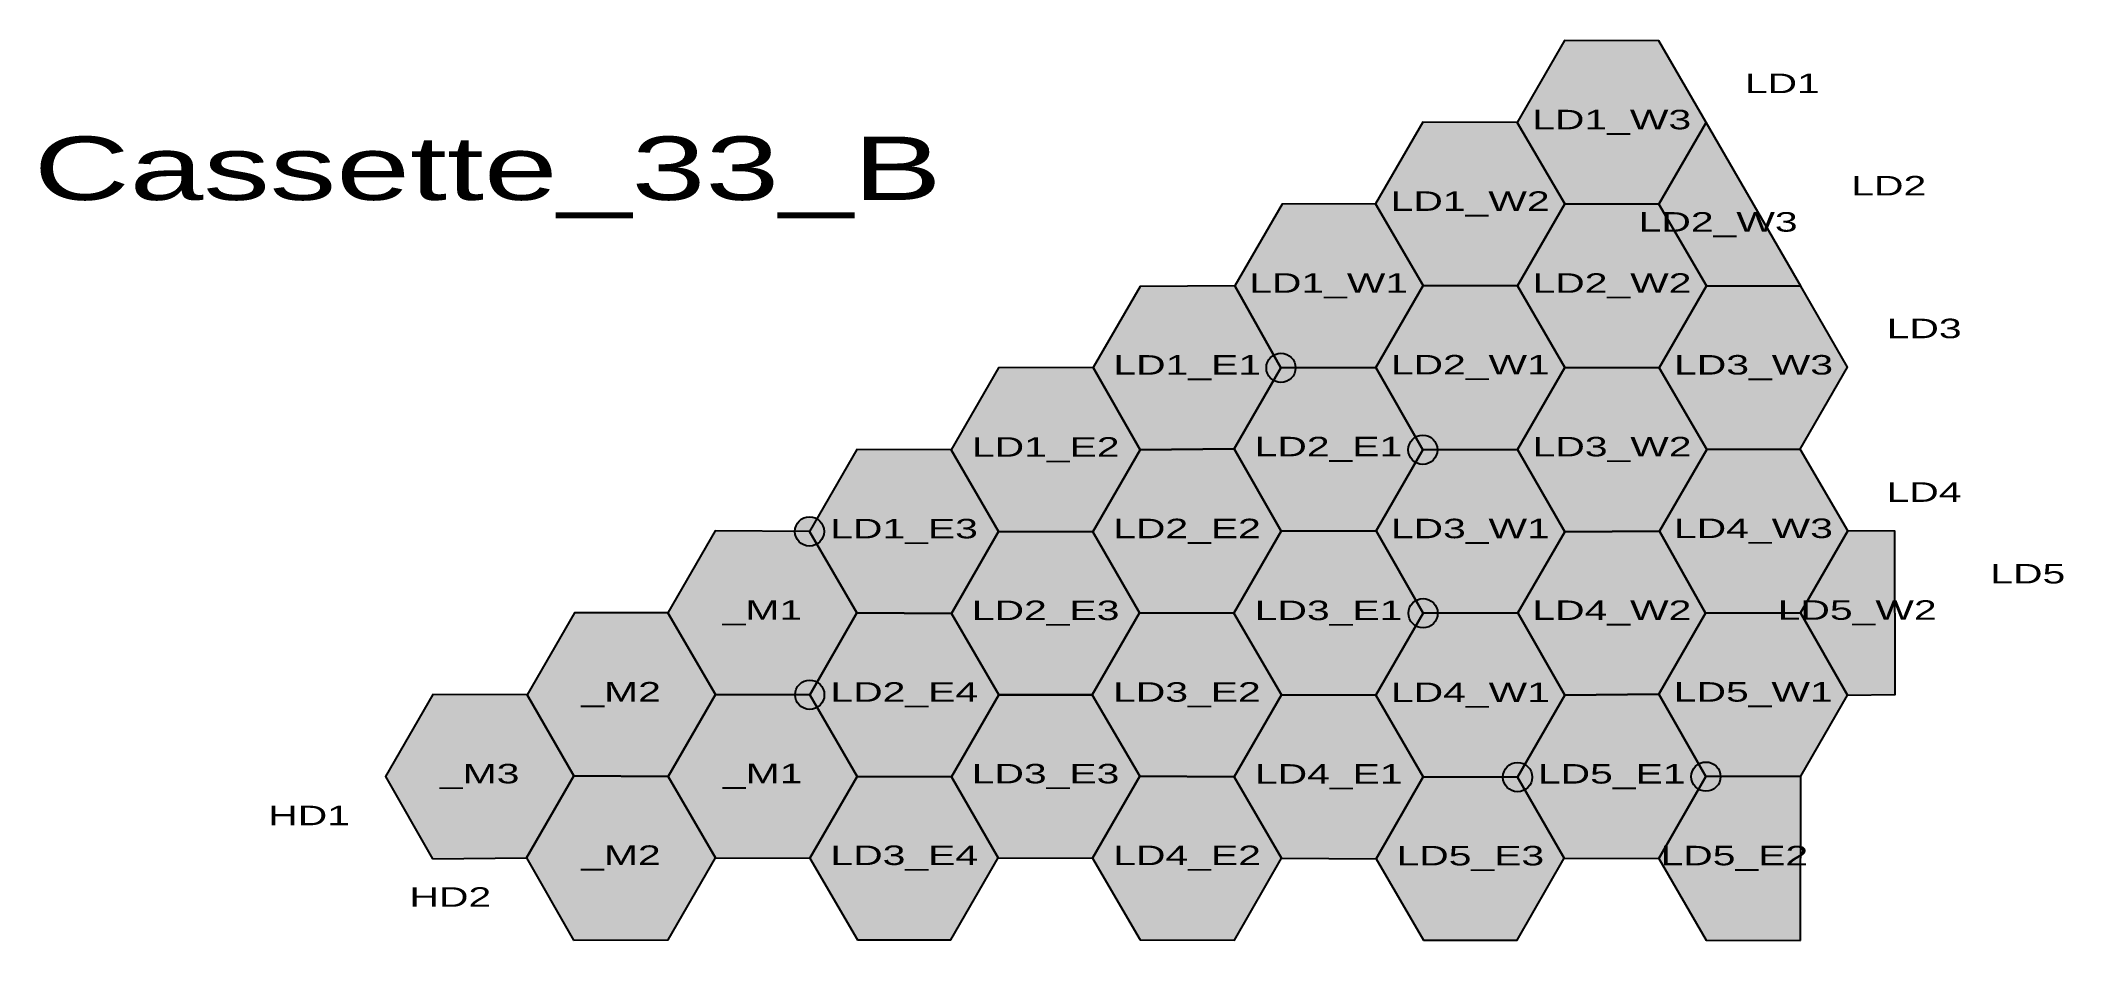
# Model space of a CAD drawing. Header units: metres. Extents: x -9 to 2066, y -82 to 840.
import ezdxf

# ---------------------------------------------------------------- set-up
doc = ezdxf.new("R2010")
doc.units = ezdxf.units.M
for name, color, linetype in [('ENGINES', 7, 'Continuous'), ('SHAPES', 7, 'Continuous'), ('TEXT', 7, 'Continuous')]:
    doc.layers.add(name, color=color, linetype=linetype)
doc.styles.add('BoldStyle', font='arial.ttf', dxfattribs={"width": 1.5})

msp = doc.modelspace()

# ---------------------------------------------------------------- hatches: boundary and pattern name
h = msp.add_hatch(color=122)
h.dxf.hatch_style = 1
h.paths.add_polyline_path([(1554.7, 672.8), (1651.4, 672.4), (1699.9, 756.4), (1651.2, 839.9), (1554.4, 840.4), (1505.9, 756.4)])
h = msp.add_hatch(color=122)
h.dxf.hatch_style = 1
h.paths.add_polyline_path([(1409.4, 589.2), (1506.2, 588.8), (1554.7, 672.8), (1505.9, 756.4), (1409.2, 756.8), (1360.7, 672.8)])
h = msp.add_hatch(color=82)
h.dxf.hatch_style = 1
h.paths.add_polyline_path([(1796.9, 588.4), (1699.9, 756.4), (1651.4, 672.4), (1700.2, 588.8)])
h = msp.add_hatch(color=122)
h.dxf.hatch_style = 1
h.paths.add_polyline_path([(1263.7, 504.8), (1360.9, 505.2), (1409.4, 589.2), (1360.7, 672.8), (1264.8, 672.7), (1216.3, 588.7)])
h = msp.add_hatch(color=82)
h.dxf.hatch_style = 1
h.paths.add_polyline_path([(1554.9, 505.2), (1651.7, 504.8), (1700.2, 588.8), (1651.4, 672.4), (1554.7, 672.8), (1506.2, 588.8)])
h = msp.add_hatch(color=122)
h.dxf.hatch_style = 1
h.paths.add_polyline_path([(1119.3, 420.7), (1215.7, 421.6), (1263.7, 504.8), (1216.3, 588.7), (1119.1, 588.3), (1071.1, 505.1)])
h = msp.add_hatch(color=82)
h.dxf.hatch_style = 1
h.paths.add_polyline_path([(1409.2, 420.8), (1506.4, 421.2), (1554.9, 505.2), (1506.2, 588.8), (1409.4, 589.2), (1360.9, 505.2)])
h = msp.add_hatch(color=222)
h.dxf.hatch_style = 1
h.paths.add_polyline_path([(1700.4, 421.2), (1796.3, 421.3), (1844.8, 505.3), (1796.9, 588.4), (1700.2, 588.8), (1651.7, 504.8)])
h = msp.add_hatch(color=244)
h.dxf.hatch_style = 1
edge = h.paths.add_edge_path()
edge.add_arc((1263.7, 504.8), 15, 0, 360)
h = msp.add_hatch(color=122)
h.dxf.hatch_style = 1
h.paths.add_polyline_path([(974.1, 337.1), (1070.8, 336.7), (1119.3, 420.7), (1071.1, 505.1), (973.8, 504.7), (925.3, 420.7)])
h = msp.add_hatch(color=82)
h.dxf.hatch_style = 1
h.paths.add_polyline_path([(1263.9, 337.2), (1361.2, 337.6), (1409.2, 420.8), (1360.9, 505.2), (1263.7, 504.8), (1215.7, 421.6)])
h = msp.add_hatch(color=222)
h.dxf.hatch_style = 1
h.paths.add_polyline_path([(1554.7, 336.8), (1651.9, 337.2), (1700.4, 421.2), (1651.7, 504.8), (1554.9, 505.2), (1506.4, 421.2)])
h = msp.add_hatch(color=244)
h.dxf.hatch_style = 1
edge = h.paths.add_edge_path()
edge.add_arc((1409.2, 420.8), 15, 0, 360)
h = msp.add_hatch(color=122)
h.dxf.hatch_style = 1
h.paths.add_polyline_path([(828.8, 253.6), (925.6, 253.1), (974.1, 337.1), (925.3, 420.7), (828.6, 421.1), (780.1, 337.1)])
h = msp.add_hatch(color=82)
h.dxf.hatch_style = 1
h.paths.add_polyline_path([(1118.7, 253.6), (1215.4, 253.2), (1263.9, 337.2), (1215.7, 421.6), (1119.3, 420.7), (1070.8, 336.7)])
h = msp.add_hatch(color=222)
h.dxf.hatch_style = 1
h.paths.add_polyline_path([(1409.4, 253.2), (1506.7, 253.6), (1554.7, 336.8), (1506.4, 421.2), (1409.2, 420.8), (1361.2, 337.6)])
h = msp.add_hatch(color=202)
h.dxf.hatch_style = 1
h.paths.add_polyline_path([(1699.3, 253.3), (1796.6, 253.7), (1845.1, 337.7), (1796.3, 421.3), (1700.4, 421.2), (1651.9, 337.2)])
h = msp.add_hatch(color=42)
h.dxf.hatch_style = 1
h.paths.add_polyline_path([(683.6, 170), (780.3, 169.6), (828.8, 253.6), (780.1, 337.1), (683.3, 337.6), (634.8, 253.6)])
h = msp.add_hatch(color=244)
h.dxf.hatch_style = 1
edge = h.paths.add_edge_path()
edge.add_arc((780.1, 337.1), 15, 0, 360)
h = msp.add_hatch(color=82)
h.dxf.hatch_style = 1
h.paths.add_polyline_path([(974.3, 169.6), (1070.2, 169.6), (1118.7, 253.6), (1070.8, 336.7), (974.1, 337.1), (925.6, 253.1)])
h = msp.add_hatch(color=222)
h.dxf.hatch_style = 1
h.paths.add_polyline_path([(1264.2, 169.6), (1360.9, 169.2), (1409.4, 253.2), (1361.2, 337.6), (1263.9, 337.2), (1215.4, 253.2)])
h = msp.add_hatch(color=202)
h.dxf.hatch_style = 1
h.paths.add_polyline_path([(1554.9, 169.2), (1651.3, 170.1), (1699.3, 253.3), (1651.9, 337.2), (1554.7, 336.8), (1506.7, 253.6)])
h = msp.add_hatch(color=152)
h.dxf.hatch_style = 1
h.paths.add_polyline_path([(1844.8, 169.3), (1893.7, 169.9), (1893.4, 337.5), (1845.1, 337.7), (1796.6, 253.7)])
h = msp.add_hatch(color=42)
h.dxf.hatch_style = 1
h.paths.add_polyline_path([(538.3, 86.4), (635.1, 86), (683.6, 170), (634.8, 253.6), (538.9, 253.5), (490.4, 169.5)])
h = msp.add_hatch(color=82)
h.dxf.hatch_style = 1
h.paths.add_polyline_path([(829.1, 86), (925.8, 85.6), (974.3, 169.6), (925.6, 253.1), (828.8, 253.6), (780.3, 169.6)])
h = msp.add_hatch(color=222)
h.dxf.hatch_style = 1
h.paths.add_polyline_path([(1118.9, 86.1), (1215.7, 85.6), (1264.2, 169.6), (1215.4, 253.2), (1118.7, 253.6), (1070.2, 169.6)])
h = msp.add_hatch(color=202)
h.dxf.hatch_style = 1
h.paths.add_polyline_path([(1409.7, 85.6), (1506.4, 85.2), (1554.9, 169.2), (1506.7, 253.6), (1409.4, 253.2), (1360.9, 169.2)])
h = msp.add_hatch(color=244)
h.dxf.hatch_style = 1
edge = h.paths.add_edge_path()
edge.add_arc((1409.4, 253.2), 15, 0, 360)
h = msp.add_hatch(color=152)
h.dxf.hatch_style = 1
h.paths.add_polyline_path([(1699.6, 85.7), (1796.8, 86.1), (1844.8, 169.3), (1796.6, 253.7), (1699.3, 253.3), (1651.3, 170.1)])
h = msp.add_hatch(color=42)
h.dxf.hatch_style = 1
h.paths.add_polyline_path([(393.4, 1.5), (489.8, 2.4), (538.3, 86.4), (490.4, 169.5), (393.7, 169.9), (345.2, 85.9)])
h = msp.add_hatch(color=32)
h.dxf.hatch_style = 1
h.paths.add_polyline_path([(683.8, 2.4), (780.6, 2), (829.1, 86), (780.3, 169.6), (683.6, 170), (635.1, 86)])
h = msp.add_hatch(color=244)
h.dxf.hatch_style = 1
edge = h.paths.add_edge_path()
edge.add_arc((780.3, 169.6), 15, 0, 360)
h = msp.add_hatch(color=222)
h.dxf.hatch_style = 1
h.paths.add_polyline_path([(973.7, 2.5), (1070.4, 2.1), (1118.9, 86.1), (1070.2, 169.6), (974.3, 169.6), (925.8, 85.6)])
h = msp.add_hatch(color=202)
h.dxf.hatch_style = 1
h.paths.add_polyline_path([(1264.4, 2.1), (1361.2, 1.6), (1409.7, 85.6), (1360.9, 169.2), (1264.2, 169.6), (1215.7, 85.6)])
h = msp.add_hatch(color=152)
h.dxf.hatch_style = 1
h.paths.add_polyline_path([(1554.3, 2.1), (1651.1, 1.7), (1699.6, 85.7), (1651.3, 170.1), (1554.9, 169.2), (1506.4, 85.2)])
h = msp.add_hatch(color=32)
h.dxf.hatch_style = 1
h.paths.add_polyline_path([(538.1, -82), (635.3, -81.6), (683.8, 2.4), (635.1, 86), (538.3, 86.4), (489.8, 2.4)])
h = msp.add_hatch(color=222)
h.dxf.hatch_style = 1
h.paths.add_polyline_path([(829.3, -81.6), (925.2, -81.5), (973.7, 2.5), (925.8, 85.6), (829.1, 86), (780.6, 2)])
h = msp.add_hatch(color=202)
h.dxf.hatch_style = 1
h.paths.add_polyline_path([(1119.2, -81.5), (1215.9, -81.9), (1264.4, 2.1), (1215.7, 85.6), (1118.9, 86.1), (1070.4, 2.1)])
h = msp.add_hatch(color=152)
h.dxf.hatch_style = 1
h.paths.add_polyline_path([(1409.9, -81.9), (1505.8, -81.9), (1554.3, 2.1), (1506.4, 85.2), (1409.7, 85.6), (1361.2, 1.6)])
h = msp.add_hatch(color=244)
h.dxf.hatch_style = 1
edge = h.paths.add_edge_path()
edge.add_arc((1506.4, 85.2), 15, 0, 360)
h = msp.add_hatch(color=152)
h.dxf.hatch_style = 1
h.paths.add_polyline_path([(1796.5, -82.3), (1796.8, 86.1), (1699.6, 85.7), (1651.1, 1.7), (1699.8, -81.9)])
h = msp.add_hatch(color=244)
h.dxf.hatch_style = 1
edge = h.paths.add_edge_path()
edge.add_arc((1699.6, 85.7), 15, 0, 360)

# ---------------------------------------------------------------- linework, layer by layer
at = {"layer": 'ENGINES', "color": 244}
for centre in [(1263.7, 504.8), (1409.2, 420.8), (780.1, 337.1), (1409.4, 253.2), (780.3, 169.6), (1506.4, 85.2), (1699.6, 85.7)]:
    msp.add_circle(centre, 15, dxfattribs=at)
at = {"layer": 'SHAPES', "color": 250}
for points in [[(1554.7, 672.8), (1651.4, 672.4), (1699.9, 756.4), (1651.2, 839.9), (1554.4, 840.4), (1505.9, 756.4)], [(1409.4, 589.2), (1506.2, 588.8), (1554.7, 672.8), (1505.9, 756.4), (1409.2, 756.8), (1360.7, 672.8)], [(1796.9, 588.4), (1699.9, 756.4), (1651.4, 672.4), (1700.2, 588.8)], [(1263.7, 504.8), (1360.9, 505.2), (1409.4, 589.2), (1360.7, 672.8), (1264.8, 672.7), (1216.3, 588.7)], [(1554.9, 505.2), (1651.7, 504.8), (1700.2, 588.8), (1651.4, 672.4), (1554.7, 672.8), (1506.2, 588.8)], [(1119.3, 420.7), (1215.7, 421.6), (1263.7, 504.8), (1216.3, 588.7), (1119.1, 588.3), (1071.1, 505.1)], [(1409.2, 420.8), (1506.4, 421.2), (1554.9, 505.2), (1506.2, 588.8), (1409.4, 589.2), (1360.9, 505.2)], [(1700.4, 421.2), (1796.3, 421.3), (1844.8, 505.3), (1796.9, 588.4), (1700.2, 588.8), (1651.7, 504.8)], [(974.1, 337.1), (1070.8, 336.7), (1119.3, 420.7), (1071.1, 505.1), (973.8, 504.7), (925.3, 420.7)], [(1263.9, 337.2), (1361.2, 337.6), (1409.2, 420.8), (1360.9, 505.2), (1263.7, 504.8), (1215.7, 421.6)], [(1554.7, 336.8), (1651.9, 337.2), (1700.4, 421.2), (1651.7, 504.8), (1554.9, 505.2), (1506.4, 421.2)], [(828.8, 253.6), (925.6, 253.1), (974.1, 337.1), (925.3, 420.7), (828.6, 421.1), (780.1, 337.1)], [(1118.7, 253.6), (1215.4, 253.2), (1263.9, 337.2), (1215.7, 421.6), (1119.3, 420.7), (1070.8, 336.7)], [(1409.4, 253.2), (1506.7, 253.6), (1554.7, 336.8), (1506.4, 421.2), (1409.2, 420.8), (1361.2, 337.6)], [(1699.3, 253.3), (1796.6, 253.7), (1845.1, 337.7), (1796.3, 421.3), (1700.4, 421.2), (1651.9, 337.2)], [(683.6, 170), (780.3, 169.6), (828.8, 253.6), (780.1, 337.1), (683.3, 337.6), (634.8, 253.6)], [(974.3, 169.6), (1070.2, 169.6), (1118.7, 253.6), (1070.8, 336.7), (974.1, 337.1), (925.6, 253.1)], [(1264.2, 169.6), (1360.9, 169.2), (1409.4, 253.2), (1361.2, 337.6), (1263.9, 337.2), (1215.4, 253.2)], [(1554.9, 169.2), (1651.3, 170.1), (1699.3, 253.3), (1651.9, 337.2), (1554.7, 336.8), (1506.7, 253.6)], [(1844.8, 169.3), (1893.7, 169.9), (1893.4, 337.5), (1845.1, 337.7), (1796.6, 253.7)], [(538.3, 86.4), (635.1, 86), (683.6, 170), (634.8, 253.6), (538.9, 253.5), (490.4, 169.5)], [(829.1, 86), (925.8, 85.6), (974.3, 169.6), (925.6, 253.1), (828.8, 253.6), (780.3, 169.6)], [(1118.9, 86.1), (1215.7, 85.6), (1264.2, 169.6), (1215.4, 253.2), (1118.7, 253.6), (1070.2, 169.6)], [(1409.7, 85.6), (1506.4, 85.2), (1554.9, 169.2), (1506.7, 253.6), (1409.4, 253.2), (1360.9, 169.2)], [(1699.6, 85.7), (1796.8, 86.1), (1844.8, 169.3), (1796.6, 253.7), (1699.3, 253.3), (1651.3, 170.1)], [(393.4, 1.5), (489.8, 2.4), (538.3, 86.4), (490.4, 169.5), (393.7, 169.9), (345.2, 85.9)], [(683.8, 2.4), (780.6, 2), (829.1, 86), (780.3, 169.6), (683.6, 170), (635.1, 86)], [(973.7, 2.5), (1070.4, 2.1), (1118.9, 86.1), (1070.2, 169.6), (974.3, 169.6), (925.8, 85.6)], [(1264.4, 2.1), (1361.2, 1.6), (1409.7, 85.6), (1360.9, 169.2), (1264.2, 169.6), (1215.7, 85.6)], [(1554.3, 2.1), (1651.1, 1.7), (1699.6, 85.7), (1651.3, 170.1), (1554.9, 169.2), (1506.4, 85.2)], [(538.1, -82), (635.3, -81.6), (683.8, 2.4), (635.1, 86), (538.3, 86.4), (489.8, 2.4)], [(829.3, -81.6), (925.2, -81.5), (973.7, 2.5), (925.8, 85.6), (829.1, 86), (780.6, 2)], [(1119.2, -81.5), (1215.9, -81.9), (1264.4, 2.1), (1215.7, 85.6), (1118.9, 86.1), (1070.4, 2.1)], [(1409.9, -81.9), (1505.8, -81.9), (1554.3, 2.1), (1506.4, 85.2), (1409.7, 85.6), (1361.2, 1.6)], [(1796.5, -82.3), (1796.8, 86.1), (1699.6, 85.7), (1651.1, 1.7), (1699.8, -81.9)]]:
    msp.add_lwpolyline(points, close=True, dxfattribs=at)

# ---------------------------------------------------------------- texts
at = {"layer": 'TEXT', "color": 0, "char_height": 20, "attachment_point": 5, "style": 'BoldStyle'}
for s, insert in [('LD1', (1777.9, 796.4)), ('LD1', (1777.9, 796.4)), ('LD1_W3', (1602.9, 756.4)), ('LD1_W2', (1457.7, 672.8)), ('LD2', (1887.1, 691.5)), ('LD2', (1887.1, 691.5)), ('LD2_W3', (1712.1, 651.5)), ('LD1_W1', (1312.6, 588.9)), ('LD2_W2', (1603.2, 588.8)), ('LD3', (1923.4, 545)), ('LD3', (1923.4, 545)), ('LD1_E1', (1167.5, 504.9)), ('LD2_W1', (1457.9, 505.1)), ('LD3_W3', (1748.4, 505)), ('LD1_E2', (1022.4, 420.8)), ('LD2_E1', (1312.4, 421.2)), ('LD3_W2', (1603.3, 421.1)), ('LD4', (1923.3, 377.4)), ('LD4', (1923.3, 377.4)), ('LD1_E3', (877.1, 337.1)), ('LD2_E2', (1167.3, 337.2)), ('LD3_W1', (1457.9, 337.2)), ('LD4_W3', (1748.3, 337.4)), ('LD5', (2029.7, 293.6)), ('LD5', (2029.7, 293.6)), ('_M1', (731.8, 253.6)), ('LD2_E3', (1022.3, 253.3)), ('LD3_E1', (1312.5, 253.3)), ('LD4_W2', (1603.1, 253.4)), ('LD5_W2', (1854.7, 253.6)), ('_M2', (586.9, 169.8)), ('LD2_E4', (877.3, 169.6)), ('LD3_E2', (1167.2, 169.6)), ('LD4_W1', (1458, 169.3)), ('LD5_W1', (1748.1, 169.7)), ('_M3', (441.8, 85.9)), ('_M1', (732.1, 86)), ('LD3_E3', (1022.2, 85.9)), ('LD4_E1', (1312.7, 85.6)), ('LD5_E1', (1602.9, 85.7)), ('HD1', (266.8, 45.9)), ('_M2', (586.7, 2.3)), ('LD3_E4', (877.3, 2.2)), ('LD4_E2', (1167.4, 2.1)), ('LD5_E3', (1457.9, 1.8)), ('LD5_E2', (1728.7, 1.9)), ('HD2', (411.7, -37.7))]:
    msp.add_mtext(s, dxfattribs=dict(at, insert=insert))
at = {"layer": 'TEXT', "color": 8, "insert": (450, 700), "char_height": 65, "attachment_point": 5, "style": 'BoldStyle'}
msp.add_mtext('Cassette_33_B', dxfattribs=at)

doc.saveas('drawing.dxf')
